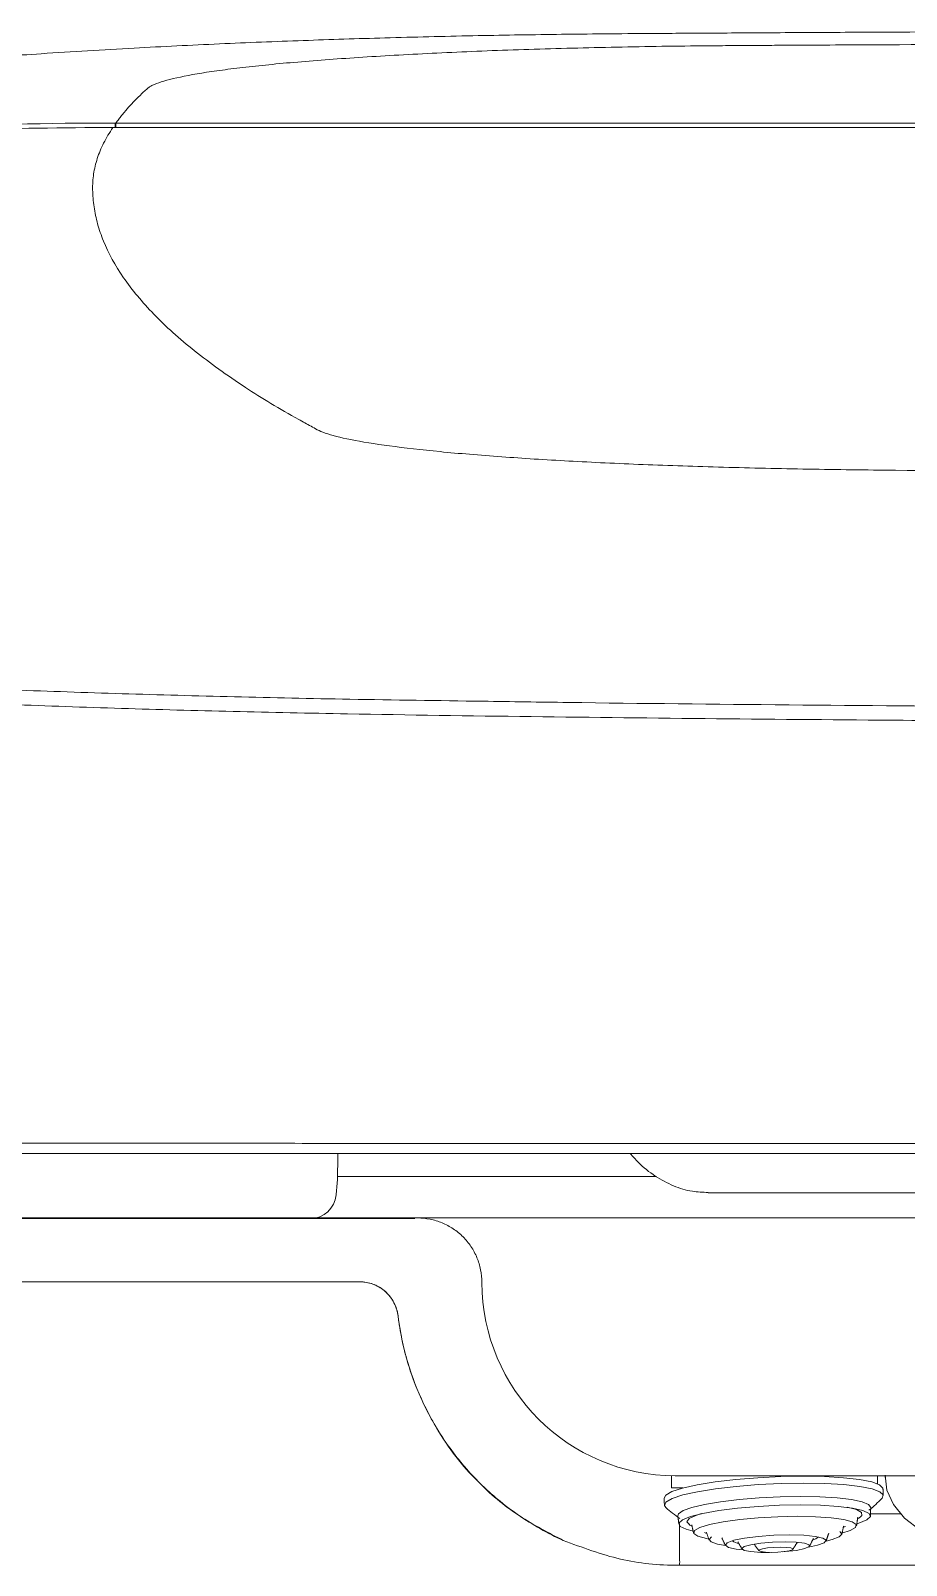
# Model space of a CAD drawing. Extents: x 3571 to 9666, y -561 to 1991.
# Drawn here: x 8319.7 to 8387.6, y 163.5 to 282.5 of the extents above; entities that cross this region are included whole.
import ezdxf

# ---------------------------------------------------------------- set-up
doc = ezdxf.new("R2010")
doc.units = 0
doc.header["$LTSCALE"] = 20
doc.header["$MEASUREMENT"] = 0
doc.layers.get('0').update_dxf_attribs({"linetype": 'CONTINUOUS'})
doc.layers.add('00_COMPONENTS', color=7, linetype='CONTINUOUS')

msp = doc.modelspace()

# ---------------------------------------------------------------- linework, layer by layer
at = {"color": 7, "linetype": 'Continuous', "lineweight": 15}
for p, q in [((8326.3, 275.38), (8534.69, 275.38)), ((8326.3, 275.03), (8326.3, 275.38)), ((8534.93, 275.03), (8326.06, 275.03)), ((8326.06, 275.03), (8326.06, 275.03)), ((8368.25, 193.62), (8343.5, 193.62)), ((8308.57, 190.37), (8334.88, 190.37)), ((8334.88, 190.37), (8341.4, 190.37)), ((8341.82, 190.41), (8349.71, 190.41)), ((8326.43, 185.46), (8310.5, 185.46)), ((8326.43, 185.46), (8310.5, 185.46)), ((8345.22, 185.46), (8326.43, 185.46)), ((8345.22, 185.46), (8326.43, 185.46)), ((8369.71, 170.41), (8419.64, 170.41)), ((8370.31, 169.46), (8369.41, 169.46)), ((8384.87, 167.46), (8387.18, 167.46)), ((8384.87, 167.46), (8387.18, 167.46)), ((8422.46, 163.46), (8370.04, 163.46)), ((8422.46, 163.46), (8370.04, 163.46))]:
    msp.add_line(p, q, dxfattribs=at)
msp.add_line((8231.33, 190.38), (8349.5, 190.39))
at = {"color": 7, "linetype": 'Continuous', "lineweight": 15, "flags": 128}
for points in [[(8326.26, 275.03), (8326.26, 275.12), (8326.26, 275.22), (8326.26, 275.3), (8326.26, 275.35), (8326.26, 275.38)], [(8368.84, 168.67), (8368.97, 168.9), (8369.45, 169.18), (8370.28, 169.45), (8371.42, 169.7), (8372.81, 169.93), (8374.41, 170.11), (8376.13, 170.25), (8377.9, 170.34), (8379.65, 170.37), (8381.3, 170.34), (8382.77, 170.25), (8384.01, 170.11), (8384.96, 169.93), (8385.57, 169.7), (8385.82, 169.45), (8385.83, 169.41)], [(8394.88, 164.19), (8393.79, 164.33), (8391.9, 164.76), (8390.19, 165.38), (8388.71, 166.18), (8387.51, 167.12), (8386.64, 168.17), (8386.13, 169.3), (8386, 170.46)], [(8385.76, 168.67), (8385.85, 168.92), (8385.59, 169.17), (8384.98, 169.4), (8384.03, 169.58), (8382.8, 169.72), (8381.32, 169.81), (8379.67, 169.84), (8377.92, 169.81), (8376.15, 169.72), (8374.43, 169.58), (8372.84, 169.4), (8371.44, 169.17), (8370.3, 168.92), (8369.48, 168.65), (8368.99, 168.37), (8368.87, 168.1), (8368.98, 167.94)], [(8379.44, 168.81), (8377.84, 168.78), (8376.22, 168.7), (8374.66, 168.57), (8373.23, 168.39), (8371.99, 168.18), (8371, 167.95), (8370.32, 167.7), (8369.96, 167.45), (8369.91, 167.3)], [(8379.45, 168.15), (8377.81, 168.12), (8376.15, 168.03), (8374.55, 167.89), (8373.09, 167.71), (8371.86, 167.49), (8370.9, 167.24), (8370.27, 166.98), (8370, 166.72), (8370.1, 166.48), (8370.57, 166.26), (8371.1, 166.12)], [(8384.88, 167.95), (8384.71, 168.18), (8384.21, 168.39), (8383.38, 168.57), (8382.27, 168.7), (8380.94, 168.78), (8379.44, 168.81)], [(8383.8, 166.68), (8383.95, 166.72), (8384.58, 166.98), (8384.85, 167.24), (8384.75, 167.49), (8384.28, 167.71), (8383.47, 167.89), (8382.36, 168.03), (8380.99, 168.12), (8379.45, 168.15)], [(8384.05, 167.2), (8384.18, 167.33), (8384.16, 167.56), (8383.77, 167.78), (8383.04, 167.96), (8383.04, 167.96)], [(8371.75, 167.47), (8371.3, 167.33), (8370.78, 167.08), (8370.62, 166.84), (8370.81, 166.62)], [(8379.18, 167.26), (8377.67, 167.23), (8376.15, 167.15), (8374.71, 167.01), (8373.43, 166.83), (8372.38, 166.62), (8371.62, 166.39), (8371.21, 166.15), (8371.15, 165.92), (8371.47, 165.71), (8372.13, 165.53), (8372.32, 165.49)], [(8382.65, 165.95), (8383.29, 166.15), (8383.71, 166.39), (8383.76, 166.62), (8383.45, 166.83), (8382.78, 167.01), (8381.81, 167.15), (8380.59, 167.23), (8379.18, 167.26)], [(8372.53, 165.68), (8372.34, 165.47), (8372.49, 165.27), (8372.99, 165.11), (8373.6, 165)], [(8378.57, 165.82), (8377.35, 165.79), (8376.15, 165.7), (8375.09, 165.57), (8374.25, 165.4), (8373.74, 165.21), (8373.6, 165.02), (8373.83, 164.85), (8374.43, 164.71), (8375, 164.65)], [(8380.05, 164.87), (8380.75, 165.02), (8381.27, 165.21), (8381.41, 165.4), (8381.17, 165.57), (8380.58, 165.7), (8379.68, 165.79), (8378.57, 165.82)], [(8380.34, 165.41), (8380.63, 165.51), (8380.83, 165.66)], [(8381.41, 165.34), (8381.9, 165.47), (8382.44, 165.68), (8382.63, 165.88), (8382.47, 166.08)], [(8378.24, 165.28), (8377.27, 165.25), (8376.34, 165.17), (8375.57, 165.05), (8375.06, 164.91), (8374.89, 164.75), (8375.07, 164.62), (8375.58, 164.52), (8376.35, 164.46), (8377.02, 164.46)], [(8377.89, 164.87), (8377.37, 164.85), (8376.88, 164.81), (8376.49, 164.74), (8376.25, 164.66), (8376.21, 164.58), (8376.37, 164.52), (8376.71, 164.47), (8377.17, 164.46), (8377.68, 164.47), (8378.17, 164.52), (8378.56, 164.58), (8378.8, 164.66), (8378.84, 164.74), (8378.68, 164.81), (8378.35, 164.85), (8377.89, 164.87)], [(8378.05, 164.5), (8378.24, 164.52), (8379.11, 164.62), (8379.76, 164.75), (8380.1, 164.91), (8380.1, 165.05), (8379.75, 165.17), (8379.1, 165.25), (8378.24, 165.28)]]:
    msp.add_lwpolyline(points, dxfattribs=at)
at = {"color": 7, "linetype": 'Continuous', "lineweight": 15}
for centre, radius, start, end in [((8341.4, 192.37), 2, 270, 355), ((8369.71, 185.41), 15, 180, 270), ((8376.98, 177.1), 12.17, 228.8616, 235.3514), ((8376.98, 177.1), 12.17, 309.6481, 316.1379), ((8376.98, 177.1), 12.17, 304.3844, 305.51), ((8376.98, 177.1), 12.17, 239.4895, 240.6151), ((8376.98, 177.1), 12.17, 245.7655, 246.6879), ((8376.98, 177.1), 12.17, 298.3117, 299.234), ((8374.7, 166), 0.844, 229.1498, 267.0828)]:
    msp.add_arc(centre, radius, start, end, dxfattribs=at)
for points, knots in [([(8430.5, 282.55), (8426.76, 282.55), (8419.59, 282.54), (8409.3, 282.52), (8399.93, 282.5), (8391.5, 282.46), (8384.11, 282.43), (8377.72, 282.39), (8372.32, 282.36), (8367.72, 282.33), (8363.87, 282.3), (8359.38, 282.25), (8353.87, 282.16), (8347.31, 282), (8340.76, 281.79), (8334.27, 281.53), (8327.5, 281.2), (8320.9, 280.8), (8314.77, 280.36), (8309.04, 279.89), (8303.16, 279.33), (8296.76, 278.63), (8290.52, 277.85), (8284.47, 277), (8279.95, 276.3), (8276.67, 275.76), (8275.29, 275.52), (8274.77, 275.43)], [0, 0, 0, 0, 0.070455, 0.135104, 0.193948, 0.246989, 0.29423, 0.333385, 0.367403, 0.396306, 0.420078, 0.440185, 0.481122, 0.524531, 0.565128, 0.607203, 0.650633, 0.698182, 0.737901, 0.773078, 0.812433, 0.853317, 0.901758, 0.935931, 0.972857, 0.989809, 1, 1, 1, 1]), ([(8326.3, 275.38), (8326.37, 275.48), (8326.45, 275.58), (8326.56, 275.73), (8326.6, 275.77), (8326.67, 275.86), (8326.7, 275.91), (8326.81, 276.04), (8326.88, 276.12), (8327.1, 276.39), (8327.25, 276.56), (8327.73, 277.09), (8328.08, 277.44), (8328.55, 277.88), (8328.64, 277.96), (8328.79, 278.09), (8328.84, 278.14), (8328.98, 278.23), (8329.06, 278.27), (8329.51, 278.49), (8330.05, 278.66), (8331.45, 278.99), (8332.32, 279.16), (8333.86, 279.4), (8334.41, 279.47), (8335.3, 279.59), (8335.61, 279.63), (8336.23, 279.7), (8336.56, 279.74), (8338.22, 279.92), (8339.7, 280.06), (8342.91, 280.32), (8344.65, 280.44), (8348.35, 280.67), (8350.31, 280.77), (8354.42, 280.96), (8356.56, 281.04), (8360.99, 281.18), (8363.27, 281.23), (8367.93, 281.33), (8370.3, 281.36), (8373.3, 281.38), (8373.9, 281.39), (8375.1, 281.4), (8375.7, 281.4), (8376.9, 281.41), (8377.5, 281.41), (8378.4, 281.42), (8378.7, 281.42), (8379.3, 281.42), (8379.6, 281.42), (8382.31, 281.44), (8384.71, 281.45), (8391.94, 281.48), (8396.75, 281.5), (8411.21, 281.55), (8420.85, 281.56), (8430.5, 281.56)], [0.7121402, 0.7121402, 0.7121402, 0.7121402, 0.719641, 0.719641, 0.7228269, 0.7228269, 0.7260128, 0.7260128, 0.7323846, 0.7323846, 0.7451281, 0.7451281, 0.7706153, 0.7706153, 0.7769871, 0.7769871, 0.780173, 0.780173, 0.7833589, 0.7833589, 0.7961025, 0.7961025, 0.8088461, 0.8088461, 0.8152179, 0.8152179, 0.8184038, 0.8184038, 0.8215897, 0.8215897, 0.8343333, 0.8343333, 0.8470769, 0.8470769, 0.8598205, 0.8598205, 0.8725641, 0.8725641, 0.8853077, 0.8853077, 0.8980513, 0.8980513, 0.9012372, 0.9012372, 0.9044231, 0.9044231, 0.907609, 0.907609, 0.9092019, 0.9092019, 0.9107949, 0.9107949, 0.9235384, 0.9235384, 0.9490256, 0.9490256, 1, 1, 1, 1]), ([(8326.26, 275.38), (8326.27, 275.38), (8326.29, 275.38), (8326.3, 275.38), (8326.3, 275.38), (8326.3, 275.38), (8326.3, 275.38)], [0, 0, 0, 0, 0.00004062858, 0.00004062858, 0.00004062858, 0.00004068858, 0.00004068858, 0.00004068858, 0.00004068858]), ([(8326.06, 275.03), (8326.06, 275.03), (8322.21, 275.03), (8314.5, 274.91), (8303.5, 274.35), (8291.94, 273.43), (8284.26, 272.48), (8279.86, 271.93)], [0, 0, 0, 0, 0.000001, 0.249428, 0.498855, 0.713152, 1, 1, 1, 1]), ([(8430.5, 248.21), (8425.63, 248.22), (8415.89, 248.23), (8401.31, 248.3), (8389.36, 248.4), (8379.99, 248.51), (8373.4, 248.66), (8367.15, 248.87), (8361.36, 249.14), (8356.03, 249.48), (8351.32, 249.87), (8347.38, 250.32), (8344.38, 250.81), (8342.36, 251.32), (8341.46, 251.85), (8339.28, 253.03), (8336.08, 254.98), (8332.28, 257.7), (8329.12, 260.54), (8326.77, 263.38), (8325.48, 265.72), (8324.86, 267.55), (8324.58, 268.88), (8324.47, 270.17), (8324.54, 271.42), (8324.83, 272.63), (8325.31, 273.83), (8325.81, 274.63), (8326.06, 275.03)], [0, 0, 0, 0, 0.0336549, 0.0673096, 0.1009654, 0.1168253, 0.1326796, 0.1485348, 0.1643908, 0.1802438, 0.1970581, 0.213873, 0.2306869, 0.2475007, 0.2643252, 0.2811549, 0.3604902, 0.4506451, 0.5407981, 0.6309519, 0.7211056, 0.7630925, 0.8050819, 0.847127, 0.8857939, 0.9238621, 0.9619308, 1, 1, 1, 1]), ([(8430.5, 228.87), (8423.3, 228.88), (8408.9, 228.89), (8389.71, 229.01), (8372.91, 229.15), (8358.52, 229.31), (8345.97, 229.49), (8335.35, 229.71), (8326.6, 229.95), (8318.09, 230.25), (8309.97, 230.61), (8302.36, 231.01), (8295.24, 231.46), (8288.61, 231.96), (8282.17, 232.53), (8276.05, 233.17), (8270.24, 233.88), (8265.15, 234.63), (8260.77, 235.42), (8257.28, 236.24), (8254.63, 237.08), (8252.62, 237.93), (8251.05, 238.79), (8249.73, 239.65), (8247.53, 241.05), (8244.5, 243), (8241.27, 245.57), (8238.56, 248.2), (8236.56, 250.87), (8235.34, 253.01), (8235.04, 254.25), (8234.94, 254.64)], [0, 0, 0, 0, 0.045708, 0.091417, 0.12226, 0.153108, 0.183927, 0.203525, 0.223123, 0.243303, 0.263483, 0.283067, 0.30265, 0.32281, 0.342974, 0.366582, 0.39019, 0.414353, 0.438516, 0.463245, 0.487996, 0.512833, 0.537745, 0.562669, 0.587513, 0.660767, 0.734021, 0.812707, 0.891393, 0.966592, 1, 1, 1, 1]), ([(8260.03, 236.77), (8260.55, 236.65), (8262.16, 236.26), (8265.82, 235.64), (8270.82, 234.91), (8276.61, 234.21), (8282.71, 233.58), (8289.08, 233.03), (8295.64, 232.55), (8302.72, 232.11), (8310.29, 231.72), (8318.32, 231.38), (8326.73, 231.09), (8335.45, 230.85), (8344.82, 230.65), (8351.32, 230.56), (8354.78, 230.51)], [0, 0, 0, 0, 0.03985, 0.122584, 0.205558, 0.288531, 0.371264, 0.439972, 0.508921, 0.577855, 0.646542, 0.715303, 0.784316, 0.853329, 0.922091, 1, 1, 1, 1]), ([(8354.78, 230.51), (8356.98, 230.48), (8364.83, 230.36), (8378.54, 230.22), (8395.81, 230.09), (8413.15, 230.01), (8424.72, 230), (8430.5, 230)], [0, 0, 0, 0, 0.088757, 0.316434, 0.544414, 0.77242, 1, 1, 1, 1]), ([(8231.42, 196.45), (8231.55, 196.45), (8231.81, 196.45), (8233.32, 196.44), (8235.68, 196.44), (8238.89, 196.44), (8242.33, 196.44), (8245.04, 196.44), (8246.93, 196.44), (8249.31, 196.43), (8252.12, 196.41), (8255.67, 196.38), (8259.86, 196.36), (8265.01, 196.34), (8270.77, 196.32), (8276.92, 196.31), (8283.3, 196.29), (8290.34, 196.27), (8298.08, 196.25), (8306.51, 196.24), (8315.53, 196.22), (8325.04, 196.21), (8334.64, 196.21), (8344.25, 196.2), (8356.85, 196.2), (8372.72, 196.2), (8391.9, 196.2), (8411.18, 196.2), (8424.06, 196.2), (8430.5, 196.2)], [0, 0, 0, 0, 0.082443, 0.164914, 0.247393, 0.329863, 0.412307, 0.446635, 0.480977, 0.515288, 0.549572, 0.574452, 0.599413, 0.624364, 0.64923, 0.669627, 0.690091, 0.710529, 0.730893, 0.751422, 0.772041, 0.79266, 0.813188, 0.831864, 0.850556, 0.887894, 0.925278, 0.962662, 1, 1, 1, 1]), ([(8430.5, 195.41), (8425.2, 195.41), (8414.59, 195.41), (8398.71, 195.41), (8384.14, 195.41), (8370.84, 195.41), (8358.82, 195.41), (8346.92, 195.41), (8335.76, 195.41), (8325.44, 195.41), (8316.02, 195.41), (8307.07, 195.41), (8298.71, 195.41), (8291.04, 195.41), (8284.06, 195.41), (8277.73, 195.41), (8271.62, 195.41), (8265.9, 195.41), (8260.79, 195.41), (8256.63, 195.41), (8253.09, 195.41), (8250.29, 195.41), (8247.92, 195.41), (8246.04, 195.41), (8242.95, 195.41), (8238.89, 195.41), (8235.32, 195.41), (8232.98, 195.41), (8232.61, 195.41), (8232.42, 195.41)], [0, 0, 0, 0, 0.030841, 0.061695, 0.092537, 0.116115, 0.139723, 0.163281, 0.186791, 0.207202, 0.227703, 0.248205, 0.268618, 0.288884, 0.309224, 0.329589, 0.349889, 0.37467, 0.399537, 0.424413, 0.449208, 0.483543, 0.517905, 0.552299, 0.586678, 0.689991, 0.793339, 0.896687, 1, 1, 1, 1]), ([(8366.22, 195.41), (8366.42, 195.19), (8367.02, 194.49), (8368.14, 193.63), (8369.56, 192.87), (8370.94, 192.43), (8371.86, 192.41), (8372.27, 192.39)], [0, 0, 0, 0, 0.1165229, 0.3537196, 0.5867509, 0.8142291, 1, 1, 1, 1]), ([(8430.5, 192.37), (8427.92, 192.37), (8422.77, 192.37), (8415.38, 192.37), (8408.41, 192.37), (8401.92, 192.37), (8395.34, 192.37), (8388.91, 192.37), (8382.73, 192.37), (8377.19, 192.37), (8373.87, 192.37), (8372.27, 192.37)], [0, 0, 0, 0, 0.108654, 0.217309, 0.316411, 0.415793, 0.514757, 0.637884, 0.761599, 0.885196, 1, 1, 1, 1]), ([(8349.71, 190.41), (8350.04, 190.41), (8350.36, 190.38), (8351, 190.25), (8351.32, 190.16), (8351.92, 189.9), (8352.21, 189.75), (8352.75, 189.39), (8353.01, 189.18), (8353.47, 188.72), (8353.68, 188.47), (8354.04, 187.92), (8354.2, 187.63), (8354.45, 187.03), (8354.54, 186.72), (8354.67, 186.07), (8354.71, 185.74), (8354.71, 185.41)], [0, 0, 0, 0, 0.125, 0.125, 0.25, 0.25, 0.375, 0.375, 0.5, 0.5, 0.625, 0.625, 0.75, 0.75, 0.875, 0.875, 1, 1, 1, 1]), ([(8348.2, 182.82), (8348.19, 182.92), (8348.17, 183.03), (8348.12, 183.23), (8348.09, 183.32), (8348, 183.61), (8347.91, 183.79), (8347.72, 184.12), (8347.61, 184.27), (8347.38, 184.55), (8347.25, 184.67), (8346.85, 185), (8346.55, 185.17), (8346.07, 185.34), (8345.91, 185.38), (8345.57, 185.44), (8345.39, 185.46), (8345.22, 185.46)], [0, 0, 0, 0, 0.0625, 0.0625, 0.125, 0.125, 0.25, 0.25, 0.375, 0.375, 0.5, 0.5, 0.75, 0.75, 0.875, 0.875, 1, 1, 1, 1]), ([(8348.2, 182.82), (8348.2, 182.82), (8348.16, 183.12), (8348.07, 183.43), (8347.8, 184.02), (8347.39, 184.6), (8346.62, 185.18), (8345.83, 185.42), (8345.37, 185.46), (8345.22, 185.46), (8345.22, 185.46)], [0, 0, 0, 0, 0.000012, 0.178068, 0.198228, 0.412471, 0.647544, 0.900511, 0.999988, 1, 1, 1, 1]), ([(8354.38, 170), (8354.28, 170.11), (8354.18, 170.21), (8353.97, 170.43), (8353.87, 170.54), (8353.58, 170.86), (8353.38, 171.09), (8352.81, 171.77), (8352.45, 172.24), (8351.75, 173.21), (8351.43, 173.72), (8350.81, 174.76), (8350.52, 175.29), (8349.73, 176.92), (8349.29, 178.04), (8348.77, 179.8), (8348.62, 180.39), (8348.44, 181.3), (8348.38, 181.6), (8348.31, 182.05), (8348.28, 182.21), (8348.24, 182.51), (8348.22, 182.67), (8348.2, 182.82)], [0, 0, 0, 0, 0.03125, 0.03125, 0.0625, 0.0625, 0.125, 0.125, 0.25, 0.25, 0.375, 0.375, 0.5, 0.5, 0.75, 0.75, 0.875, 0.875, 0.9375, 0.9375, 0.96875, 0.96875, 1, 1, 1, 1]), ([(8354.38, 170), (8354.38, 170), (8353.2, 171.09), (8351.4, 173.54), (8349.59, 177.12), (8348.64, 180.09), (8348.3, 182.02), (8348.2, 182.82), (8348.2, 182.82)], [0, 0, 0, 0, 0.000005, 0.364828, 0.600078, 0.835301, 0.999996, 1, 1, 1, 1]), ([(8361.02, 165.39), (8359.81, 165.93), (8358.65, 166.59), (8356.99, 167.74), (8356.45, 168.15), (8355.66, 168.81), (8355.4, 169.04), (8355.01, 169.39), (8354.82, 169.57), (8354.63, 169.75), (8354.51, 169.88), (8354.45, 169.94), (8354.38, 170)], [0, 0, 0, 0, 0.5, 0.5, 0.75, 0.75, 0.875, 0.875, 0.9375, 0.96875, 0.96875, 1, 1, 1, 1]), ([(8361.02, 165.39), (8359.88, 165.98), (8357.55, 167.17), (8355.26, 169.04), (8354.38, 170), (8354.38, 170)], [0, 0, 0, 0, 0.491085, 0.999993, 1, 1, 1, 1]), ([(8370.04, 163.46), (8370.05, 163.53), (8370.06, 163.66), (8370.04, 164.41), (8370.04, 165.15), (8370.05, 165.89), (8370.04, 166.43), (8370.04, 166.69)], [0, 0, 0, 0, 0.342497, 0.563011, 0.717901, 0.863117, 1, 1, 1, 1]), ([(8370.04, 163.46), (8370.04, 163.46), (8368.34, 163.46), (8365.44, 163.74), (8362.5, 164.84), (8361.02, 165.39)], [0, 0, 0, 0, 0.000005, 0.494913, 1, 1, 1, 1]), ([(8370.04, 163.46), (8370.04, 163.46), (8368.34, 163.46), (8365.44, 163.74), (8362.5, 164.84), (8361.02, 165.39)], [0, 0, 0, 0, 0.000005, 0.494913, 1, 1, 1, 1]), ([(8370.04, 163.46), (8370.04, 163.46), (8370.04, 163.46), (8370.04, 163.49), (8370.04, 163.5)], [0, 0, 0, 0, 0.383736, 1, 1, 1, 1])]:
    msp.add_open_spline(points, degree=3, knots=knots, dxfattribs=at)
for points, degree in [([(8295.2, 273.98), (8305.53, 274.92), (8315.89, 275.38), (8326.26, 275.38)], 3), ([(8534.93, 275.03), (8326.06, 275.03)], 1), ([(8343.5, 193.37), (8343.53, 195.41)], 1), ([(8343.39, 192.2), (8343.5, 193.37)], 1), ([(8369.41, 170.42), (8369.41, 169.46)], 1), ([(8369.41, 170.42), (8369.41, 169.46)], 1), ([(8385.41, 169.78), (8385.41, 170.41)], 1), ([(8385.41, 169.78), (8385.41, 170.41)], 1), ([(8386, 170.41), (8386, 170.28)], 1), ([(8385.85, 168.88), (8385.83, 169.41)], 1), ([(8368.84, 168.67), (8368.87, 168.14)], 1), ([(8384.86, 167.3), (8384.88, 167.95)], 1), ([(8369.91, 167.3), (8369.99, 166.65)], 1), ([(8383.78, 166.52), (8383.87, 167.17)], 1), ([(8370.99, 166.61), (8371.13, 165.97)], 1), ([(8372.13, 166.04), (8372.34, 165.42)], 1), ([(8373.33, 165.59), (8373.6, 165)], 1), ([(8380.14, 164.95), (8380.43, 165.54)], 1), ([(8381.41, 165.34), (8381.63, 165.96)], 1), ([(8382.63, 165.87), (8382.78, 166.5)], 1), ([(8374.56, 165.28), (8374.9, 164.72)], 1), ([(8375.83, 165.1), (8376.21, 164.58)], 1), ([(8378.84, 164.7), (8379.18, 165.24)], 1)]:
    msp.add_open_spline(points, degree=degree, dxfattribs=at)
at = {"layer": '00_COMPONENTS', "color": 7, "linetype": 'Continuous', "lineweight": 0}
msp.add_line((8235.26, 190.41), (8430.5, 190.41), dxfattribs=at)

doc.saveas('drawing.dxf')
